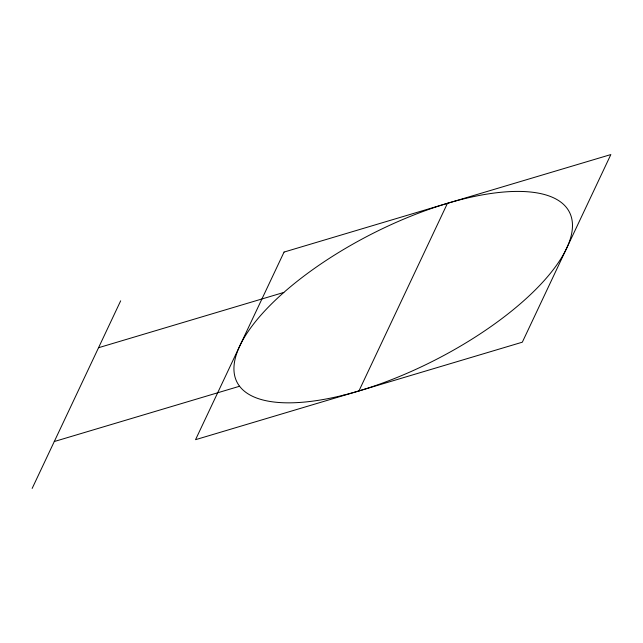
<?xml version="1.0" encoding="UTF-8"?>
<svg xmlns="http://www.w3.org/2000/svg" width="643" height="643" viewBox="0 0 643 643"><rect width="100%" height="100%" fill="white"/><g stroke="black" fill="none" stroke-linecap="round" stroke-linejoin="round"><path stroke-width="0.96" d="M32.15 488.439L120.675 300.811M358.939 390.936L447.456 203.317M98.54 347.718L283.828 292.436M54.277 441.532L239.566 386.25M284.061 252.064L195.544 439.683L522.325 342.189L610.85 154.561L284.061 252.064M343.603 395.148A186.695 70.545 -27.1 0 0 570.204 213.814A186.695 70.545 -27.1 0 0 295.78 282.422A186.695 70.545 -27.1 0 0 343.603 395.148"/></g></svg>
